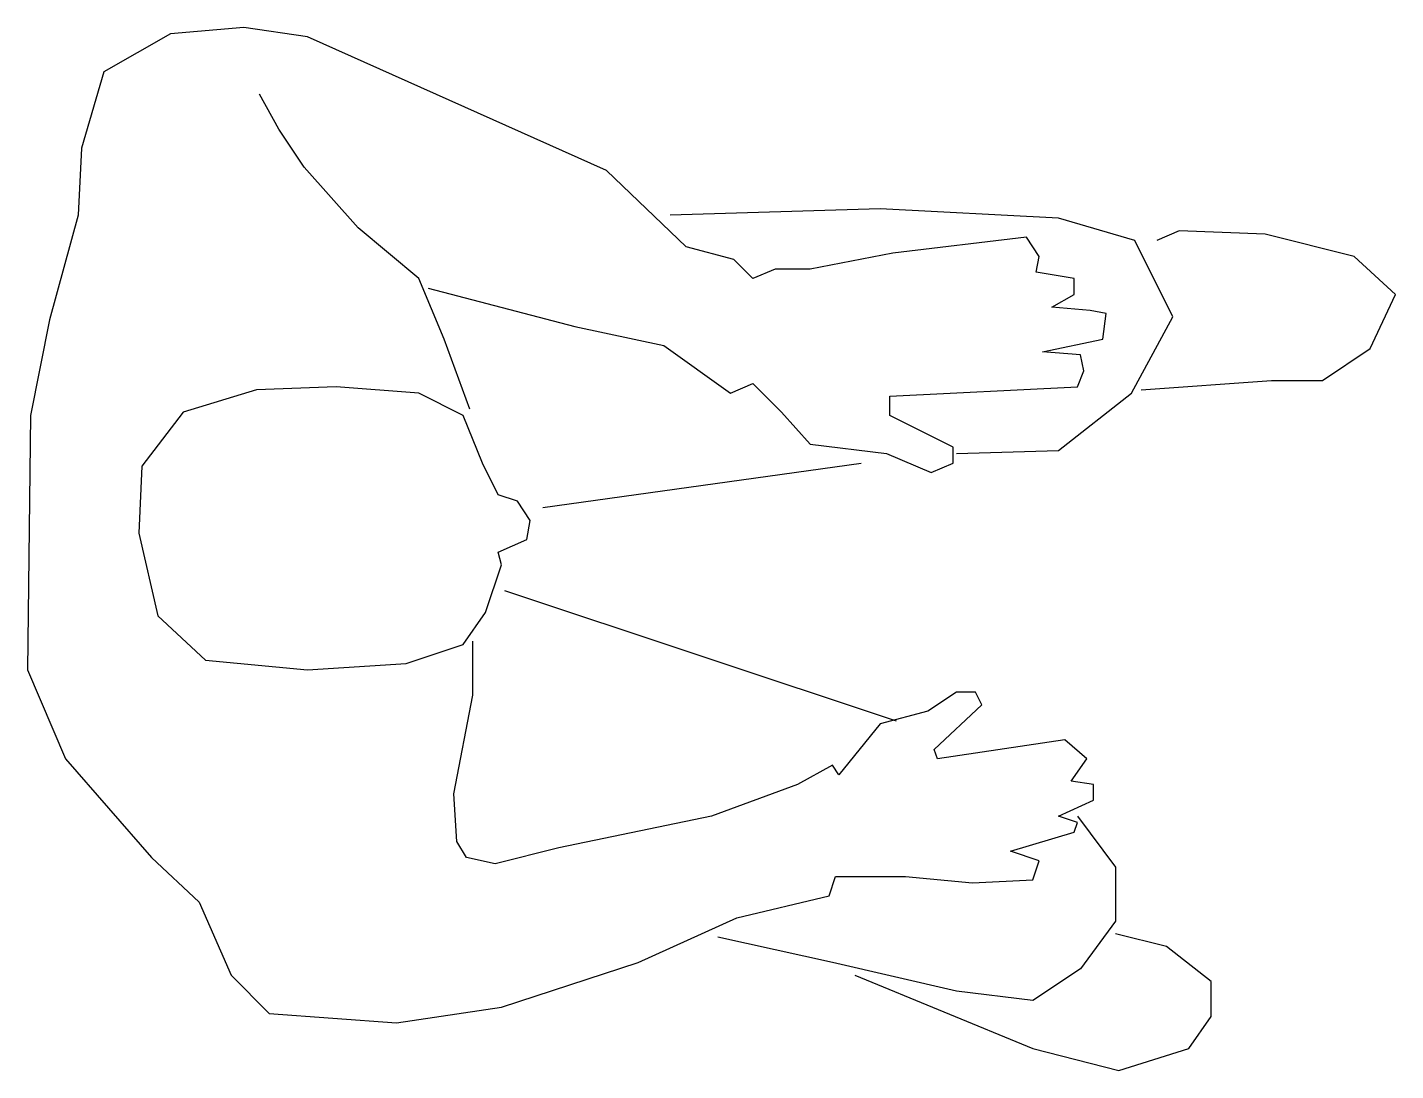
# Model space of a CAD drawing. Header units: millimetres. Extents: x -1482.443 to -1481.613, y 1858.695 to 1859.328.
import ezdxf

# ---------------------------------------------------------------- set-up
doc = ezdxf.new("R2010")
doc.units = ezdxf.units.MM
doc.header["$LTSCALE"] = 10
doc.layers.add('Humanos', color=2, linetype='Continuous')

msp = doc.modelspace()

# ---------------------------------------------------------------- linework, layer by layer
at = {"layer": 'Humanos'}
for points in [[(-1482.19995, 1859.16996), (-1482.11107, 1859.1468), (-1482.05698, 1859.13521), (-1482.01641, 1859.10626), (-1482.00288, 1859.11205), (-1481.98549, 1859.09468), (-1481.96811, 1859.07537), (-1481.92174, 1859.06958), (-1481.89469, 1859.058), (-1481.88117, 1859.06379), (-1481.88117, 1859.07344), (-1481.91981, 1859.09275), (-1481.91981, 1859.10433), (-1481.80582, 1859.11012), (-1481.80195, 1859.11977), (-1481.80389, 1859.12942), (-1481.82707, 1859.13135), (-1481.79036, 1859.13907), (-1481.78843, 1859.15452), (-1481.79809, 1859.15645), (-1481.82127, 1859.15838), (-1481.80775, 1859.1661), (-1481.80775, 1859.17575), (-1481.83093, 1859.17961), (-1481.829, 1859.18926), (-1481.83673, 1859.20085), (-1481.91787, 1859.19119), (-1481.96811, 1859.18154), (-1481.98936, 1859.18154), (-1482.00288, 1859.17575), (-1482.01447, 1859.18733), (-1482.04345, 1859.19505), (-1482.09175, 1859.24138), (-1482.27336, 1859.32246), (-1482.312, 1859.32825), (-1482.35644, 1859.32439), (-1482.39701, 1859.30122), (-1482.41053, 1859.2549), (-1482.41247, 1859.21436), (-1482.42986, 1859.15066), (-1482.44145, 1859.09275), (-1482.44338, 1858.93832), (-1482.4202, 1858.88427), (-1482.36803, 1858.82443), (-1482.33905, 1858.7974), (-1482.31973, 1858.753), (-1482.29655, 1858.72984), (-1482.21927, 1858.72405), (-1482.15551, 1858.7337), (-1482.07243, 1858.76072), (-1482.01254, 1858.78775), (-1481.95651, 1858.80126), (-1481.95265, 1858.81284), (-1481.91015, 1858.81284), (-1481.86957, 1858.80898), (-1481.83287, 1858.81091), (-1481.829, 1858.8225), (-1481.84639, 1858.82829), (-1481.80775, 1858.83987), (-1481.80582, 1858.84566), (-1481.81741, 1858.84952), (-1481.79616, 1858.85917), (-1481.79616, 1858.86882), (-1481.80968, 1858.87075), (-1481.80002, 1858.88427), (-1481.81355, 1858.89585), (-1481.89083, 1858.88427), (-1481.89276, 1858.89006), (-1481.86378, 1858.91708), (-1481.86764, 1858.9248), (-1481.87923, 1858.9248), (-1481.89662, 1858.91322), (-1481.9256, 1858.9055), (-1481.95072, 1858.87462), (-1481.95458, 1858.88041), (-1481.97583, 1858.86882), (-1482.028, 1858.84952), (-1482.12073, 1858.83022), (-1482.15937, 1858.82057), (-1482.17676, 1858.82443), (-1482.18256, 1858.83408), (-1482.18449, 1858.86303), (-1482.1729, 1858.92287), (-1482.1729, 1858.95569)], [(-1482.17483, 1859.09661), (-1482.19029, 1859.13907), (-1482.20574, 1859.17575), (-1482.24245, 1859.20664), (-1482.27529, 1859.24331), (-1482.29075, 1859.26648), (-1482.30234, 1859.28771)], [(-1481.87923, 1859.06958), (-1481.81741, 1859.07151), (-1481.77297, 1859.10626), (-1481.74786, 1859.15259), (-1481.77104, 1859.19891), (-1481.81741, 1859.21243), (-1481.9256, 1859.21822), (-1482.05311, 1859.21436)], [(-1481.76718, 1859.10819), (-1481.68797, 1859.11398), (-1481.65705, 1859.11398), (-1481.62807, 1859.13328), (-1481.61262, 1859.1661), (-1481.63773, 1859.18926), (-1481.69183, 1859.20278), (-1481.74399, 1859.20471), (-1481.75752, 1859.19891)], [(-1482.13039, 1859.03677), (-1481.93719, 1859.06379)], [(-1482.15358, 1858.98658), (-1481.91594, 1858.90743)], [(-1481.80582, 1858.84952), (-1481.78263, 1858.81864), (-1481.78263, 1858.78582), (-1481.80389, 1858.75686), (-1481.83287, 1858.73756), (-1481.87923, 1858.74335), (-1481.95458, 1858.76072), (-1482.02413, 1858.77617)], [(-1481.94106, 1858.753), (-1481.83287, 1858.7086), (-1481.7807, 1858.69509), (-1481.7382, 1858.7086), (-1481.72467, 1858.72791), (-1481.72467, 1858.74914), (-1481.75172, 1858.77038), (-1481.78263, 1858.7781)]]:
    msp.add_lwpolyline(points, dxfattribs=at)
msp.add_lwpolyline([(-1482.13812, 1859.02904), (-1482.14585, 1859.04063), (-1482.15744, 1859.04449), (-1482.1671, 1859.06379), (-1482.17869, 1859.09275), (-1482.20574, 1859.10626), (-1482.25597, 1859.11012), (-1482.30427, 1859.10819), (-1482.34871, 1859.09468), (-1482.37383, 1859.06186), (-1482.37576, 1859.02132), (-1482.36417, 1858.97113), (-1482.33519, 1858.94411), (-1482.27336, 1858.93832), (-1482.21347, 1858.94218), (-1482.17869, 1858.95376), (-1482.16517, 1858.97306), (-1482.15551, 1859.00202), (-1482.15744, 1859.00974), (-1482.14005, 1859.01746)], close=True, dxfattribs=at)

doc.saveas('drawing.dxf')
